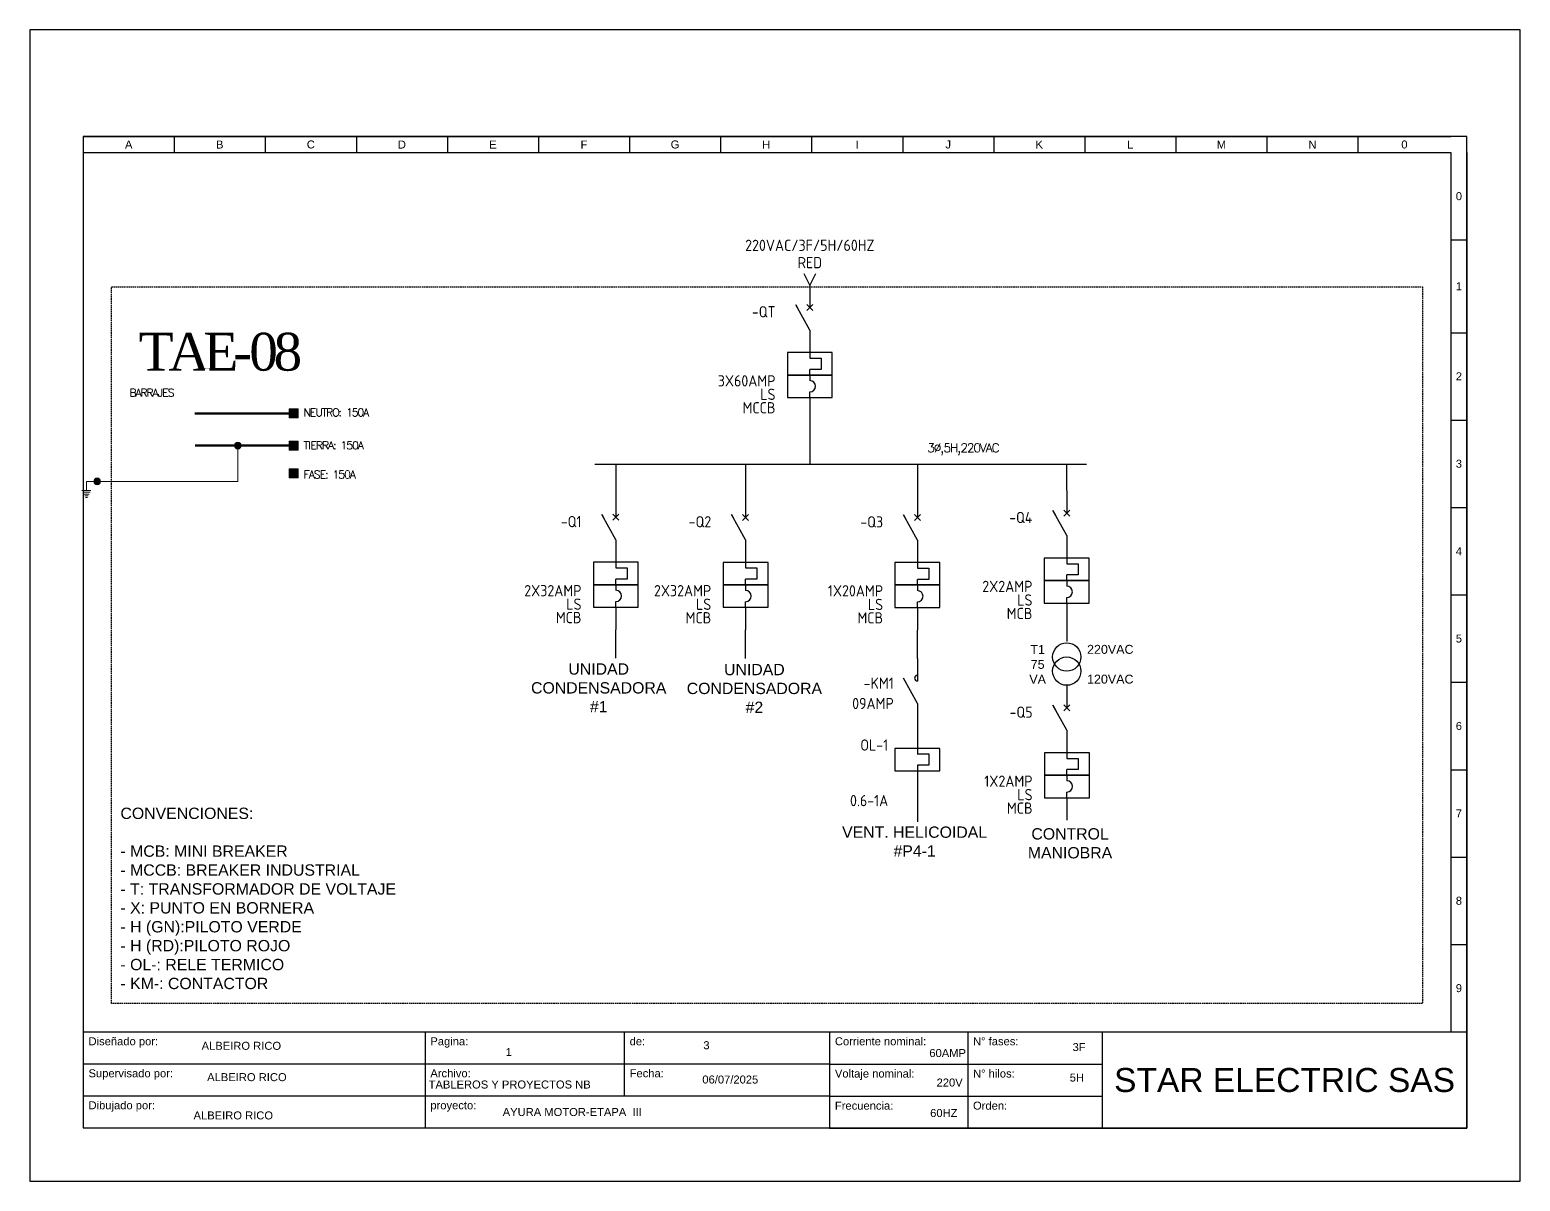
# Model space of a CAD drawing. Header units: millimetres. Extents: x 691 to 18605, y 670 to 10026.
# Drawn here: x 700 to 1751, y 2508 to 3321 of the extents above; entities that cross this region are included whole.
import ezdxf
from ezdxf.enums import TextEntityAlignment as Align

# ---------------------------------------------------------------- set-up
doc = ezdxf.new("R2010")
doc.units = ezdxf.units.MM
doc.linetypes.add('DASHEDX2', pattern=[1.5, 1, -0.5])
for name, color, linetype in [('CO_BARRAJE', 255, 'Continuous'), ('CO_DIAGRAMA_UNIFILAR', 3, 'Continuous'), ('CO_TEXTO', 7, 'Continuous'), ('CO_TEXTO_1', 7, 'Continuous'), ('DESC', 150, 'Continuous'), ('SYMS', 7, 'Continuous'), ('TAGS', 150, 'Continuous'), ('XREFCHILD', 134, 'Continuous'), ('YEL_14_THHN', 2, 'Continuous')]:
    doc.layers.add(name, color=color, linetype=linetype)
doc.styles.add('ROMANS', font='romans')
doc.styles.get("Standard").update_dxf_attribs({"font": 'arial.ttf'})
doc.styles.add('WD_IEC', font='ISOCP2.shx', dxfattribs={"width": 0.9, "height": 4})
doc.linetypes.add('TI_TIERRA', pattern='A,0.5,-0.2,["T",Standard,S=0.1,R=0,X=-0.1,Y=-0.05],-0.25', length=0.95)

# ---------------------------------------------------------------- blocks, each defined once
blk = doc.blocks.new('VCB11Q9')
for p, q in [((0, 7.5), (0, 2.5)), ((0, -2.5), (-3.12, 3.12)), ((-3.12, 3.12), (-2.52, 2.03)), ((-0.66, 1.84), (0.66, 3.16)), ((-0.66, 3.16), (0.66, 1.84)), ((0, -2.5), (0, -7.5)), ((0, -7.5), (0, -8.75)), ((0, -8.75), (2.5, -8.75)), ((2.5, -8.75), (2.5, -11.25)), ((0, -12.5), (0, -11.25)), ((2.5, -11.25), (0, -11.25)), ((0, -12.5), (0, -13.75)), ((0, -17.5), (0, -16.25)), ((0, -17.5), (0, -22.5))]:
    blk.add_line(p, q)
for points in [[(-5, -7.5), (-5, -12.5), (5, -12.5), (5, -7.5)], [(-5, -12.5), (-5, -17.5), (5, -17.5), (5, -12.5)]]:
    blk.add_lwpolyline(points, close=True)
blk.add_arc((0, -15), 1.25, 270, 90)
at = {"style": 'WD_IEC'}
for tag, p in [('INST', (-7.62, 6.3)), ('LOC', (-7.62, 3.3)), ('TAG1', (-7.62, 0.3)), ('RATING1', (-7.62, -2.7)), ('DESC1', (-7.62, -15.05)), ('DESC2', (-7.62, -18.05)), ('DESC3', (-7.62, -21.05))]:
    blk.add_attdef(tag, text='', height=2.5, dxfattribs=at).set_placement(p, align=Align.RIGHT)
blk.add_attdef('TERM01', text='', height=2, rotation=90, dxfattribs=at).set_placement((-1, 7.5), align=Align.RIGHT)
at = {"style": 'WD_IEC', "flags": 1}
for tag, p, height in [('X2TERM01', (0, 7.5), 0.32), ('X4LINK', (-2.15, 0), 0.32), ('X1LINK', (0.02, 0), 0.32), ('CONTACT', (-5.15, -7.55), 1), ('COMMON', (-3.9, -8.8), 1), ('ASSYCODE', (0.69, -18.77), 1), ('FAMILY', (0.69, -20.27), 1), ('X8TERM02', (0, -22.5), 0.32), ('CATDESC', (0.69, -21.77), 1)]:
    blk.add_attdef(tag, p, '', height=height, dxfattribs=at)
at = {"style": 'WD_IEC', "flags": 9}
for tag, p in [('MFG', (7.81, 5.44)), ('CAT', (7.81, 2.94))]:
    blk.add_attdef(tag, text='', height=1.5, dxfattribs=at).set_placement(p, align=Align.RIGHT)
at = {"lineweight": 15, "style": 'WD_IEC'}
blk.add_attdef('XREF', text='', height=2.5, dxfattribs=at).set_placement((-7.62, -12.05), align=Align.RIGHT)
at = {"style": 'WD_IEC'}
blk.add_attdef('TERM02', (-1, -22.5), '', height=2, rotation=90, dxfattribs=at)
blk = doc.blocks.new('HA1X2Y')
blk.add_lwpolyline([(1.25, 2.5), (0, 0), (-1.25, 2.5)])
at = {"style": 'WD_IEC', "flags": 8}
for tag, p in [('DESC1', (0, 7.6)), ('DESC2', (0, 3.75))]:
    blk.add_attdef(tag, text='', height=2.5, dxfattribs=at).set_placement(p, align=Align.CENTER)
at = {"style": 'WD_IEC', "flags": 1}
blk.add_attdef('X8TERM01', (0, 0), '', height=0.32, dxfattribs=at)
blk = doc.blocks.new('VMS21P')
for p, q in [((0, 7.5), (0, 2.5)), ((0, -2.5), (-3.12, 3.12)), ((0, -2.5), (0, -7.5))]:
    blk.add_line(p, q)
blk.add_arc((0, 3.12), 0.625, 90, 270)
at = {"style": 'WD_IEC'}
for tag, p in [('INST', (-5.25, 6.75)), ('LOC', (-5.25, 3.75)), ('TAG2', (-5.25, 0.75)), ('XREF', (-5.25, -3.75)), ('DESC1', (-5.25, -6.75)), ('DESC2', (-5.25, -9.75)), ('DESC3', (-5.25, -12.75))]:
    blk.add_attdef(tag, text='', height=2.5, dxfattribs=at).set_placement(p, align=Align.RIGHT)
blk.add_attdef('TERM01', text='', height=2, rotation=90, dxfattribs=at).set_placement((-1, 7.5), align=Align.RIGHT)
at = {"style": 'WD_IEC', "flags": 1}
for tag, p, height in [('X2TERM01', (0, 7.5), 0.32), ('X4LINK', (-2.91, 0), 0.32), ('X1LINK', (-0.5, 0), 0.32), ('CONTACT', (4, -3.5), 1), ('FAMILY', (4, -5), 1), ('X8TERM02', (0, -7.5), 0.32)]:
    blk.add_attdef(tag, p, '', height=height, dxfattribs=at)
at = {"style": 'WD_IEC'}
blk.add_attdef('TERM02', (-1, -7.5), '', height=2, rotation=90, dxfattribs=at)
blk = doc.blocks.new('VOL1')
for p, q in [((0, 7.5), (0, 1.25)), ((-5, 2.5), (-5, -2.5)), ((5, 2.5), (-5, 2.5)), ((0, 1.25), (2.5, 1.25)), ((2.5, 1.25), (2.5, -1.25)), ((5, -2.5), (5, 2.5)), ((-5, -2.5), (5, -2.5)), ((0, -1.25), (0, -7.5)), ((2.5, -1.25), (0, -1.25))]:
    blk.add_line(p, q)
at = {"style": 'WD_IEC'}
for tag, p in [('INST', (-6.5, 9)), ('LOC', (-6.5, 5.5)), ('TAG1', (-6.5, 2)), ('RATING1', (-6.5, -2.5)), ('XREF', (-6.5, -6.5)), ('DESC1', (-6.5, -10.35)), ('DESC2', (-6.5, -13.85)), ('DESC3', (-6.5, -17.35))]:
    blk.add_attdef(tag, text='', height=2.5, dxfattribs=at).set_placement(p, align=Align.RIGHT)
blk.add_attdef('TERM01', text='', height=2, rotation=90, dxfattribs=at).set_placement((-1, 7.5), align=Align.RIGHT)
at = {"style": 'WD_IEC', "flags": 1}
for tag, p, height in [('X2TERM01', (0, 7.5), 0.32), ('MFG', (2.75, 6.5), 1.5), ('CAT', (2.75, 4), 1.5), ('X4LINK', (-5, 0), 0.32), ('X1LINK', (5, 0), 0.32), ('ASSYCODE', (1, -4), 1), ('FAMILY', (1, -5.5), 1), ('CATDESC', (1, -7), 1), ('X8TERM02', (0, -7.5), 0.32)]:
    blk.add_attdef(tag, p, '', height=height, dxfattribs=at)
at = {"style": 'WD_IEC'}
blk.add_attdef('TERM02', (-1, -7.5), '', height=2, rotation=90, dxfattribs=at)
blk = doc.blocks.new('*T3')
at = {"color": 0, "linetype": 'ByBlock', "lineweight": -2}
for p, q in [((0, 0), (139.92, 0)), ((0, 0), (0, -18)), ((64.08, 0), (64.08, -18)), ((101.44, 0), (101.44, -12)), ((139.92, 0), (139.92, -18)), ((0, -6), (139.92, -6)), ((0, -12), (139.92, -12)), ((0, -18), (139.92, -18))]:
    blk.add_line(p, q, dxfattribs=at)
at = {"color": 0, "char_height": 1.5, "attachment_point": 1}
for s, insert, width in [('{\\fArial|b0|i0|c162|p34;Diseñado por:}', (1, -1), 62.0824), ('{\\fArial|b0|i0|c162|p34;Pagina:}', (65.08, -1), 35.3574), ('{\\fArial|b0|i0|c162|p34;de}:', (102.44, -1), 36.4813), ('{\\fArial|b0|i0|c162|p34;Supervisado por:}', (1, -7), 62.0824), ('{\\fArial|b0|i0|c162|p34;Archivo:}', (65.08, -7), 35.3574), ('Fecha:', (102.44, -7), 36.4813), ('Dibujado por:', (1, -13), 62.0824), ('{\\fArial|b0|i0|c162|p34;proyecto:}', (65.08, -13), 73.8387)]:
    blk.add_mtext(s, dxfattribs=dict(at, insert=insert, width=width))
blk = doc.blocks.new('*T4')
at = {"color": 0, "linetype": 'ByBlock', "lineweight": -2}
for p, q in [((0, 0), (119.48, 0)), ((0, 0), (0, -18.07)), ((25.89, 0), (25.89, -18.07)), ((51.13, 0), (51.13, -18.07)), ((119.48, 0), (119.48, -18.07)), ((0, -6.05), (51.13, -6.05)), ((0, -12.07), (51.13, -12.07)), ((0, -18.07), (119.48, -18.07))]:
    blk.add_line(p, q, dxfattribs=at)
at = {"color": 0}
for s, insert, char_height, width, attachment_point in [('Corriente nominal:', (1, -1), 1.5, 23.894, 1), ('{\\fArial|b0|i0|c162|p34;N° fases:}', (26.89, -1), 1.5, 23.2313, 1), ('Voltaje nominal:', (1, -7.05), 1.5, 23.894, 1), ('{\\fArial|b0|i0|c162|p34;N° hilos:}', (26.89, -7.05), 1.5, 23.2313, 1), ('{\\fArial|b0|i0|c162|p34;STAR ELECTRIC SAS}', (85.3, -9.04), 4.5, 66.3536, 5), ('Frecuencia:', (1, -13.07), 1.5, 23.894, 1), ('{\\fArial|b0|i0|c162|p34;Orden}:', (26.89, -13.07), 1.5, 23.2313, 1)]:
    blk.add_mtext(s, dxfattribs=dict(at, insert=insert, char_height=char_height, width=width, attachment_point=attachment_point))
blk = doc.blocks.new('CAJETIN')
for p, q in [((0, 185.97), (-259.4, 185.97)), ((-259.4, 185.97), (-259.4, 0.07)), ((-259.4, 185.97), (-2.99, 185.97)), ((-259.4, 185.97), (-259.4, 182.97)), ((-242.33, 185.97), (-242.33, 182.97)), ((-225.26, 185.97), (-225.26, 182.97)), ((-208.19, 185.97), (-208.19, 182.97)), ((-191.12, 185.97), (-191.12, 182.97)), ((-174.05, 185.97), (-174.05, 182.97)), ((-156.98, 185.97), (-156.98, 182.97)), ((-139.91, 185.97), (-139.91, 182.97)), ((-122.84, 185.97), (-122.84, 182.97)), ((-105.77, 185.97), (-105.77, 182.97)), ((-88.7, 185.97), (-88.7, 182.97)), ((-71.64, 185.97), (-71.64, 182.97)), ((-54.57, 185.97), (-54.57, 182.97)), ((-37.5, 185.97), (-37.5, 182.97)), ((-20.43, 185.97), (-20.43, 182.97)), ((0, 0.07), (0, 185.97)), ((-259.4, 182.97), (-2.99, 182.97)), ((-3, 182.97), (-3, 18.07)), ((0, 182.97), (0, 18.07)), ((-3, 166.58), (0, 166.58)), ((-3, 149.19), (0, 149.19)), ((-3, 132.8), (0, 132.8)), ((-3, 116.41), (0, 116.41)), ((-3, 100.02), (0, 100.02)), ((-3, 83.63), (0, 83.63)), ((-3, 67.24), (0, 67.24)), ((-3, 50.85), (0, 50.85)), ((-3, 34.46), (0, 34.46)), ((-3, 18.07), (0, 18.07)), ((-259.4, 0.07), (0, 0.07))]:
    blk.add_line(p, q)
blk.add_lwpolyline([(-269.4, -9.93), (10, -9.93), (10, 205.97), (-269.4, 205.97)], close=True)
for name, p in [('*T3', (-259.4, 18.07)), ('*T4', (-119.48, 18.07))]:
    blk.add_blockref(name, p)
blk.add_text('0', height=1.5).set_placement((-2.08, 174.04))
at = {"char_height": 1.5, "attachment_point": 5}
for s, insert, width in [('A', (-250.87, 184.47), 17.0695), ('B', (-233.8, 184.47), 17.0695), ('C', (-216.73, 184.47), 17.0695), ('D', (-199.66, 184.47), 17.0695), ('E', (-182.59, 184.47), 17.0695), ('F', (-165.52, 184.47), 17.0695), ('G', (-148.45, 184.47), 17.0695), ('H', (-131.38, 184.47), 17.0695), ('I', (-114.31, 184.47), 17.0695), ('J', (-97.24, 184.47), 17.0695), ('K', (-80.17, 184.47), 17.0695), ('L', (-63.1, 184.47), 17.0695), ('M', (-46.03, 184.47), 17.0695), ('N', (-28.96, 184.47), 17.0695), ('0', (-11.71, 184.47), 17.4362), ('1', (-1.5, 157.89), 3), ('2', (-1.5, 141), 3), ('3', (-1.5, 124.61), 3), ('4', (-1.5, 108.22), 3), ('5', (-1.5, 91.83), 3), ('6', (-1.5, 75.44), 3), ('7', (-1.5, 59.05), 3), ('8', (-1.5, 42.66), 3), ('9', (-1.5, 26.27), 3)]:
    blk.add_mtext(s, dxfattribs=dict(at, insert=insert, width=width))
for tag, p in [('DISEÑADO_POR', (-230.86, 14.78)), ('SUPERVISADO_POR', (-229.59, 8.32)), ('DIBUJADO_POR', (-231.25, 2.42))]:
    blk.add_attdef(tag, text='', height=1.5).set_placement(p, align=Align.MIDDLE)
for tag, p in [('PAGINA', (-180.19, 13.54)), ('DE', (-143.12, 14.83)), ('A', (-97.02, 13.49)), ('F', (-73.9, 14.47)), ('ARCHIVO', (-179.45, 8.2)), ('FECHA', (-143.31, 8.38)), ('V', (-96.96, 8.58)), ('H', (-74.46, 8.76)), ('PROYECTO', (-180.75, 3.04)), ('HZ', (-98.06, 2.87)), ('OR', (-74.83, 2.5))]:
    blk.add_attdef(tag, p, '', height=1.5)

msp = doc.modelspace()

# ---------------------------------------------------------------- hatches: boundary and pattern name
at = {"lineweight": 13}
h = msp.add_hatch(color=0, dxfattribs=at)
h.dxf.hatch_style = 1
h.paths.add_polyline_path([(846.2, 3029.5, 1), (847.7, 3025, 1)])
h = msp.add_hatch(color=0, dxfattribs=at)
h.dxf.hatch_style = 1
h.paths.add_polyline_path([(745.4, 3002, 1), (750.2, 3002, 1)])
at = {"layer": 'CO_BARRAJE', "lineweight": 13, "ltscale": 0.01}
for points in [[(889.5, 3053.2), (883.2, 3053.2), (883.2, 3046.8), (889.5, 3046.8)], [(889.5, 3030.4), (883.2, 3030.4), (883.2, 3024.1), (889.5, 3024.1)], [(889.5, 3010.9), (883.2, 3010.9), (883.2, 3004.6), (889.5, 3004.6)]]:
    msp.add_hatch(color=0, dxfattribs=at).paths.add_polyline_path(points)

# ---------------------------------------------------------------- linework, layer by layer
at = {"color": 0}
msp.add_line((737.9, 2613.7), (757.9, 2613.7), dxfattribs=at)
at = {"color": 0, "linetype": 'DASHEDX2'}
msp.add_lwpolyline([(757.9, 3139.2), (1682.5, 3139.2), (1682.5, 2633.7), (757.9, 2633.7)], close=True, dxfattribs=at)
at = {"color": 0}
for centre in [(1431.6, 2878.2), (1431.6, 2868.2)]:
    msp.add_circle(centre, 10, dxfattribs=at)
at = {"layer": 'CO_BARRAJE', "color": 0, "lineweight": 13, "ltscale": 0.01, "const_width": 1.58}
for points in [[(816.5, 3050), (883.2, 3050)], [(816.9, 3027.3), (883.2, 3027.3)]]:
    msp.add_lwpolyline(points, dxfattribs=at)
at = {"layer": 'CO_BARRAJE', "color": 0, "lineweight": 13, "ltscale": 0.01}
for points in [[(883.2, 3053.2), (883.2, 3046.8), (889.5, 3046.8), (889.5, 3053.2)], [(883.2, 3030.4), (883.2, 3024.1), (889.5, 3024.1), (889.5, 3030.4)], [(883.2, 3010.9), (883.2, 3004.6), (889.5, 3004.6), (889.5, 3010.9)]]:
    msp.add_lwpolyline(points, close=True, dxfattribs=at)
at = {"layer": 'CO_DIAGRAMA_UNIFILAR', "color": 0, "linetype": 'TI_TIERRA', "lineweight": 13}
for p, q in [((846.9, 3027.3), (846.9, 3002)), ((846.9, 3002), (747.8, 3002))]:
    msp.add_line(p, q, dxfattribs=at)
at = {"layer": 'CO_DIAGRAMA_UNIFILAR', "color": 0, "linetype": 'TI_TIERRA', "lineweight": 13, "ltscale": 0.0001}
for p, q in [((737.1, 2995.7), (743.4, 2995.7)), ((737.1, 2995.7), (743.4, 2995.7)), ((740.3, 3002), (740.3, 2995.7)), ((740.3, 3002), (740.3, 2995.7)), ((747.8, 3002), (740.3, 3002)), ((737.7, 2994.4), (742.8, 2994.4)), ((737.7, 2994.4), (742.8, 2994.4)), ((738.4, 2993.1), (742.2, 2993.1)), ((738.4, 2993.1), (742.2, 2993.1)), ((739, 2991.9), (741.5, 2991.9)), ((739, 2991.9), (741.5, 2991.9)), ((739.6, 2990.6), (740.9, 2990.6))]:
    msp.add_line(p, q, dxfattribs=at)
at = {"layer": 'CO_DIAGRAMA_UNIFILAR', "color": 0, "lineweight": 13}
for centre in [(847, 3027.3), (847, 3027.3), (747.8, 3002)]:
    msp.add_circle(centre, 2.39, dxfattribs=at)
at = {"layer": 'YEL_14_THHN', "color": 0}
for p, q in [((1250.4, 3045.4), (1250.3, 3013.9)), ((1113.6, 3014), (1113.6, 2992.5)), ((1205.1, 3014), (1205.1, 2992.5)), ((1326.3, 3013.9), (1326.3, 2992.4)), ((1431.6, 2995.5), (1431.6, 3013.8)), ((1113.6, 2877.3), (1113.6, 2897.4)), ((1205.1, 2877.2), (1205.1, 2897.3)), ((1326.3, 2877.1), (1326.3, 2897.2)), ((1431.6, 2900.3), (1431.6, 2889.2)), ((1431.7, 2858.2), (1431.7, 2842.3)), ((1326.3, 2829.5), (1326.3, 2809.4)), ((1326.3, 2782), (1326.3, 2761.9))]:
    msp.add_line(p, q, dxfattribs=at)
msp.add_lwpolyline([(1098.8, 3014.1), (1445.6, 3014.1)], dxfattribs=at)

# ---------------------------------------------------------------- block references
at = {"color": 0}
ref = msp.add_blockref('CAJETIN', (1713.8, 2545.7), dxfattribs=dict(at, xscale=3.761929394681115, yscale=3.761929394681115, zscale=3.761929394681115))
ref.add_attrib('5H', '5H', (1433.7, 2578.7), dxfattribs={"height": 5.64})
ref.add_attrib('3F', '3F', (1435.7, 2600.2), dxfattribs={"height": 5.64})
ref.add_attrib('HZ', '60HZ', dxfattribs={"height": 5.64}).set_placement((1344.9, 2556.5), align=Align.MIDDLE)
ref.add_attrib('V', '220V', dxfattribs={"height": 5.64}).set_placement((1349, 2578), align=Align.MIDDLE)
ref.add_attrib('A', '60AMP', dxfattribs={"height": 5.64}).set_placement((1347.6, 2598.8), align=Align.MIDDLE)
ref.add_attrib('PROYECTO', 'AYURA MOTOR-ETAPA  III', dxfattribs={"height": 5.643}).set_placement((1033.8, 2557.2), align=Align.MIDDLE_LEFT)
ref.add_attrib('ARCHIVO', 'TABLEROS Y PROYECTOS NB', dxfattribs={"height": 5.643}).set_placement((1038.7, 2576.6), align=Align.MIDDLE)
ref.add_attrib('DE', '3', (1175.3, 2601.5), dxfattribs={"height": 5.64})
ref.add_attrib('PAGINA', '1', (1035.9, 2596.7), dxfattribs={"height": 5.64})
ref.add_attrib('FECHA', '06/07/2025', (1174.6, 2577.3), dxfattribs={"height": 5.64})
ref.add_attrib('DIBUJADO_POR', 'ALBEIRO RICO', dxfattribs={"height": 5.643}).set_placement((843.8, 2554.8), align=Align.MIDDLE)
ref.add_attrib('SUPERVISADO_POR', 'ALBEIRO RICO', dxfattribs={"height": 5.643}).set_placement((853.4, 2581.8), align=Align.MIDDLE)
ref.add_attrib('DISEÑADO_POR', 'ALBEIRO RICO', dxfattribs={"height": 5.643}).set_placement((849.5, 2603.9), align=Align.MIDDLE)
at = {"layer": 'SYMS', "color": 0}
ref = msp.add_blockref('HA1X2Y', (1250.4, 3140.5), dxfattribs=dict(at, xscale=3.170878376089944, yscale=3.170878376089944, zscale=3.170878376089944))
ref.add_attrib('DESC2', 'RED', dxfattribs={"layer": 'DESC', "height": 7.93, "style": 'WD_IEC', "flags": 8}).set_placement((1250.4, 3152.4), align=Align.CENTER)
ref.add_attrib('DESC1', '220VAC/3F/5H/60HZ', dxfattribs={"layer": 'DESC', "height": 7.927, "style": 'WD_IEC', "flags": 8}).set_placement((1250.4, 3164.6), align=Align.CENTER)
ref = msp.add_blockref('VCB11Q9', (1250.4, 3116.7), dxfattribs=dict(at, xscale=3.170878376089944, yscale=3.170878376089944, zscale=3.170878376089944))
ref.add_attrib('TAG1', '-QT', dxfattribs={"layer": 'TAGS', "height": 7.93, "style": 'WD_IEC'}).set_placement((1226.2, 3117.7), align=Align.RIGHT)
ref.add_attrib('DESC1', '3X60AMP', dxfattribs={"layer": 'DESC', "height": 7.93, "style": 'WD_IEC'}).set_placement((1226.2, 3069), align=Align.RIGHT)
ref.add_attrib('DESC2', 'LS', dxfattribs={"layer": 'DESC', "height": 7.93, "style": 'WD_IEC'}).set_placement((1226.2, 3059.5), align=Align.RIGHT)
ref.add_attrib('DESC3', 'MCCB', dxfattribs={"layer": 'DESC', "height": 7.93, "style": 'WD_IEC'}).set_placement((1226.2, 3050), align=Align.RIGHT)
ref = msp.add_blockref('VCB11Q9', (1113.6, 2968.8), dxfattribs=dict(at, xscale=3.170878376089944, yscale=3.170878376089944, zscale=3.170878376089944))
ref.add_attrib('TAG1', '-Q1', dxfattribs={"layer": 'TAGS', "height": 7.93, "style": 'WD_IEC'}).set_placement((1089.4, 2969.7), align=Align.RIGHT)
ref.add_attrib('DESC1', '2X32AMP', dxfattribs={"layer": 'DESC', "height": 7.93, "style": 'WD_IEC'}).set_placement((1089.4, 2921), align=Align.RIGHT)
ref.add_attrib('DESC2', 'LS', dxfattribs={"layer": 'DESC', "height": 7.93, "style": 'WD_IEC'}).set_placement((1089.4, 2911.5), align=Align.RIGHT)
ref.add_attrib('DESC3', 'MCB', dxfattribs={"layer": 'DESC', "height": 7.93, "style": 'WD_IEC'}).set_placement((1089.4, 2902), align=Align.RIGHT)
ref = msp.add_blockref('VCB11Q9', (1205.1, 2968.7), dxfattribs=dict(at, xscale=3.170878376089944, yscale=3.170878376089944, zscale=3.170878376089944))
ref.add_attrib('TAG1', '-Q2', dxfattribs={"layer": 'TAGS', "height": 7.93, "style": 'WD_IEC'}).set_placement((1180.9, 2969.6), align=Align.RIGHT)
ref.add_attrib('DESC1', '2X32AMP', dxfattribs={"layer": 'DESC', "height": 7.93, "style": 'WD_IEC'}).set_placement((1180.9, 2921), align=Align.RIGHT)
ref.add_attrib('DESC2', 'LS', dxfattribs={"layer": 'DESC', "height": 7.93, "style": 'WD_IEC'}).set_placement((1180.9, 2911.4), align=Align.RIGHT)
ref.add_attrib('DESC3', 'MCB', dxfattribs={"layer": 'DESC', "height": 7.93, "style": 'WD_IEC'}).set_placement((1180.9, 2901.9), align=Align.RIGHT)
ref = msp.add_blockref('VCB11Q9', (1326.3, 2968.6), dxfattribs=dict(at, xscale=3.170878376089944, yscale=3.170878376089944, zscale=3.170878376089944))
ref.add_attrib('TAG1', '-Q3', dxfattribs={"layer": 'TAGS', "height": 7.93, "style": 'WD_IEC'}).set_placement((1302.1, 2969.5), align=Align.RIGHT)
ref.add_attrib('DESC1', '1X20AMP', dxfattribs={"layer": 'DESC', "height": 7.93, "style": 'WD_IEC'}).set_placement((1302.1, 2920.9), align=Align.RIGHT)
ref.add_attrib('DESC2', 'LS', dxfattribs={"layer": 'DESC', "height": 7.93, "style": 'WD_IEC'}).set_placement((1302.1, 2911.3), align=Align.RIGHT)
ref.add_attrib('DESC3', 'MCB', dxfattribs={"layer": 'DESC', "height": 7.93, "style": 'WD_IEC'}).set_placement((1302.1, 2901.8), align=Align.RIGHT)
ref = msp.add_blockref('VCB11Q9', (1431.6, 2971.7), dxfattribs=dict(at, xscale=3.170878376089944, yscale=3.170878376089944, zscale=3.170878376089944))
ref.add_attrib('TAG1', '-Q4', dxfattribs={"layer": 'TAGS', "height": 7.93, "style": 'WD_IEC'}).set_placement((1407.4, 2972.6), align=Align.RIGHT)
ref.add_attrib('DESC1', '2X2AMP', dxfattribs={"layer": 'DESC', "height": 7.93, "style": 'WD_IEC'}).set_placement((1407.4, 2924), align=Align.RIGHT)
ref.add_attrib('DESC2', 'LS', dxfattribs={"layer": 'DESC', "height": 7.93, "style": 'WD_IEC'}).set_placement((1407.4, 2914.4), align=Align.RIGHT)
ref.add_attrib('DESC3', 'MCB', dxfattribs={"layer": 'DESC', "height": 7.93, "style": 'WD_IEC'}).set_placement((1407.4, 2904.9), align=Align.RIGHT)
ref = msp.add_blockref('VMS21P', (1326.3, 2853.3), dxfattribs=dict(at, xscale=3.170878376089944, yscale=3.170878376089944, zscale=3.170878376089944))
ref.add_attrib('XREF', '09AMP', dxfattribs={"layer": 'XREFCHILD', "height": 7.93, "style": 'WD_IEC'}).set_placement((1309.6, 2841.4), align=Align.RIGHT)
ref.add_attrib('TAG2', '-KM1', dxfattribs={"layer": 'TAGS', "height": 7.93, "style": 'WD_IEC'}).set_placement((1309.6, 2855.7), align=Align.RIGHT)
ref = msp.add_blockref('VCB11Q9', (1431.7, 2834.4), dxfattribs=dict(at, xscale=3.170878376089944, yscale=3.170878376089944, zscale=3.170878376089944))
ref.add_attrib('TAG1', '-Q5', dxfattribs={"layer": 'TAGS', "height": 7.93, "style": 'WD_IEC'}).set_placement((1407.5, 2835.3), align=Align.RIGHT)
ref.add_attrib('DESC1', '1X2AMP', dxfattribs={"layer": 'DESC', "height": 7.93, "style": 'WD_IEC'}).set_placement((1407.5, 2786.6), align=Align.RIGHT)
ref.add_attrib('DESC2', 'LS', dxfattribs={"layer": 'DESC', "height": 7.93, "style": 'WD_IEC'}).set_placement((1407.5, 2777.1), align=Align.RIGHT)
ref.add_attrib('DESC3', 'MCB', dxfattribs={"layer": 'DESC', "height": 7.93, "style": 'WD_IEC'}).set_placement((1407.5, 2767.6), align=Align.RIGHT)
ref = msp.add_blockref('VOL1', (1326.3, 2805.8), dxfattribs=dict(at, xscale=3.170878376089944, yscale=3.170878376089944, zscale=3.170878376089944))
ref.add_attrib('DESC1', '0.6-1A', dxfattribs={"layer": 'DESC', "height": 7.93, "style": 'WD_IEC'}).set_placement((1305.7, 2772.9), align=Align.RIGHT)
ref.add_attrib('TAG1', 'OL-1', dxfattribs={"layer": 'TAGS', "height": 7.93, "style": 'WD_IEC'}).set_placement((1305.7, 2812.1), align=Align.RIGHT)

# ---------------------------------------------------------------- texts
at = {"color": 0, "linetype": 'DASHEDX2', "char_height": 6.3, "attachment_point": 1}
for s, insert in [('\\pxqc;T1\\P75\\PVA', (1387.6, 2886.6)), ('220VAC\\P\\P120VAC', (1445.9, 2886.7))]:
    msp.add_mtext_dynamic_manual_height_columns(s, width=46.93, gutter_width=31.5, heights=[0], dxfattribs=dict(at, insert=insert))
at = {"color": 0, "char_height": 7.984, "attachment_point": 1}
for s, width, heights, insert in [('\\pxqc;UNIDAD CONDENSADORA #1', 68.832, [0], (1067.1, 2873.7)), ('\\pxqc;UNIDAD CONDENSADORA\\P#2', 68.832, [0], (1176.9, 2873.3)), ('\\pxqc;VENT. HELICOIDAL #P4-1', 117.575, [26.5], (1265.5, 2758.6)), ('\\pxqc;CONTROL\\PMANIOBRA', 68.832, [0], (1399.5, 2757.4))]:
    msp.add_mtext_dynamic_manual_height_columns(s, width=width, gutter_width=39.9, heights=heights, dxfattribs=dict(at, insert=insert))
at = {"color": 0, "insert": (764.2, 2771.9), "char_height": 8, "width": 341.189, "attachment_point": 1}
msp.add_mtext('CONVENCIONES:\\P\\P- MCB: MINI BREAKER\\P- MCCB: BREAKER INDUSTRIAL\\P- T: TRANSFORMADOR DE VOLTAJE\\P- X: PUNTO EN BORNERA\\P- H (GN):PILOTO VERDE\\P- H (RD):PILOTO ROJO\\P- OL-: RELE TERMICO\\P- KM-: CONTACTOR', dxfattribs=at)
at = {"layer": 'CO_TEXTO', "color": 0, "lineweight": 13, "insert": (777.1, 3093.3), "char_height": 26.68, "attachment_point": 4, "rotation": 0, "style": 'ROMANS'}
msp.add_mtext('\\A1;{\\fRomantic|b0|i0|c2|p2;\\T0.85;TAE-08}', dxfattribs=at)
at = {"layer": 'CO_TEXTO_1', "color": 0, "lineweight": 13, "attachment_point": 4, "rotation": 0, "style": 'ROMANS'}
for s, insert, char_height in [('\\A1;\\pxql;{\\T0.85;BARRAJES}', (770.5, 3064.6), 5.547), ('\\A1;{\\T0.85;NEUTRO: 150A }', (893.4, 3050.7), 5.547), ('\\A1;\\pxql;{\\T0.85;TIERRA: 150A}', (893.4, 3027.5), 5.547), ('\\A1;{\\T0.85;\\P3∅,5H,220VAC}', (1333.2, 3030), 6.291), ('\\A1;\\pxql;{\\T0.85;FASE: 150A }', (893.4, 3006.9), 5.547)]:
    msp.add_mtext(s, dxfattribs=dict(at, insert=insert, char_height=char_height))

doc.saveas('drawing.dxf')
